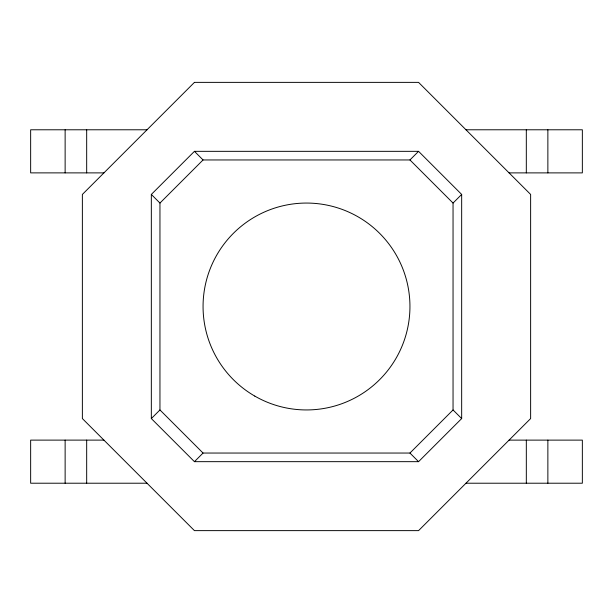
<?xml version="1.0" encoding="UTF-8"?>
<svg xmlns="http://www.w3.org/2000/svg" width="613" height="613" viewBox="0 0 613 613"><rect width="100%" height="100%" fill="white"/><g stroke="black" fill="none" stroke-linecap="round" stroke-linejoin="round"><path stroke-width="0.92" d="M151.334 194.436L194.436 151.334L418.564 151.334L461.666 194.436L461.666 418.564L418.564 461.666L194.436 461.666L151.334 418.564L151.334 194.436L159.955 203.056L159.955 409.944L203.056 453.045L409.944 453.045L453.045 409.944L453.045 203.056L409.944 159.955L203.056 159.955L159.955 203.056M151.334 418.564L159.955 409.944M409.944 159.955L418.564 151.334M194.436 461.666L203.056 453.045M453.045 203.056L461.666 194.436M147.02 129.78L30.65 129.787L30.65 172.881L103.919 172.889M465.98 129.78L582.35 129.787L582.35 172.889L509.081 172.889M103.919 440.111L30.65 440.119L30.65 483.213L147.028 483.22M509.081 440.119L582.35 440.119L582.35 483.213L465.972 483.22M194.436 151.334L203.056 159.955M453.045 409.944L461.666 418.564M409.944 453.045L418.564 461.666M547.869 129.78L547.869 172.889M547.869 440.119L547.869 483.213M526.314 129.78L526.314 172.889M526.322 440.119L526.322 483.213M86.678 129.78L86.678 172.889M86.678 440.111L86.678 483.22M65.131 129.787L65.131 172.889M65.131 440.111L65.131 483.213M194.436 82.372L82.372 194.436L82.372 418.564L194.436 530.628L418.564 530.628L530.628 418.564L530.628 194.436L418.564 82.372L194.436 82.372M254.778 396.082A103.444 103.444 0 0 0 409.944 306.5A103.444 103.444 0 0 0 254.778 216.918A103.444 103.444 0 0 0 254.778 396.082"/></g></svg>
